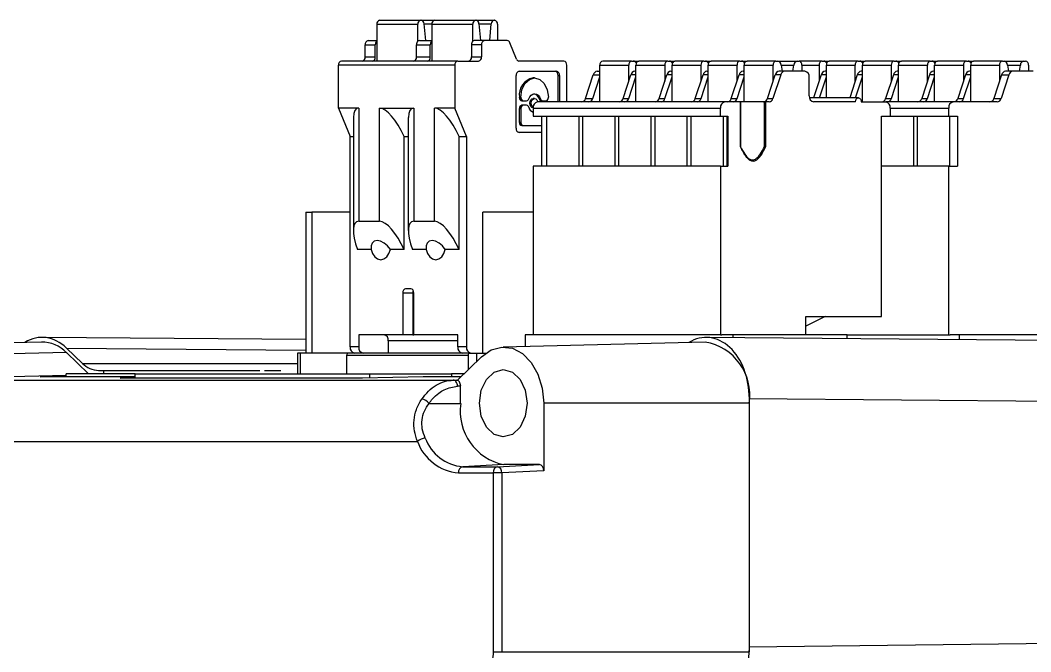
# Model space of a CAD drawing. Header units: millimetres. Extents: x 15 to 1184, y 5 to 836.
# Drawn here: x 175.46 to 185.36, y 719.74 to 725.92 of the extents above; entities that cross this region are included whole.
import ezdxf

# ---------------------------------------------------------------- set-up
doc = ezdxf.new("R2010")
doc.units = ezdxf.units.MM

msp = doc.modelspace()

# ---------------------------------------------------------------- linework, layer by layer
at = {"color": 7, "linetype": 'Continuous', "lineweight": 25}
for p, q in [((178.9834, 725.9246), (179.3864, 725.9246)), ((179.3864, 725.9246), (179.3899, 725.9246)), ((179.3899, 725.9246), (179.5222, 725.9246)), ((179.5222, 725.9246), (179.9252, 725.9246)), ((179.9252, 725.9246), (179.9287, 725.9246)), ((179.9287, 725.9246), (180.1056, 725.9246)), ((180.1056, 725.9246), (180.1091, 725.9246)), ((178.9551, 725.8846), (179.3581, 725.8846)), ((178.9551, 725.8846), (178.9551, 725.7193)), ((179.3581, 725.7193), (179.3581, 725.8846)), ((179.4179, 725.8899), (179.4333, 725.7246)), ((179.4939, 725.8846), (179.897, 725.8846)), ((179.4939, 725.8846), (179.4939, 725.7193)), ((179.897, 725.7193), (179.897, 725.8846)), ((179.9568, 725.8899), (179.9721, 725.7246)), ((180.0622, 725.7246), (180.0776, 725.8899)), ((180.1374, 725.8846), (180.1374, 725.7246)), ((178.8702, 725.7246), (178.9551, 725.7246)), ((178.9551, 725.7193), (178.9551, 725.5246)), ((179.3723, 725.7246), (179.4939, 725.7246)), ((179.4939, 725.7193), (179.4939, 725.5246)), ((180.0101, 725.7246), (179.9111, 725.7246)), ((180.2342, 725.7246), (180.0101, 725.7246)), ((178.8419, 725.6846), (178.9409, 725.6846)), ((178.8419, 725.5646), (178.8419, 725.6846)), ((178.9409, 725.5646), (178.9409, 725.6846)), ((179.344, 725.6846), (179.4798, 725.6846)), ((179.344, 725.5646), (179.344, 725.6846)), ((179.4798, 725.5646), (179.4798, 725.6846)), ((179.9818, 725.6846), (179.8828, 725.6846)), ((179.8828, 725.6846), (179.8828, 725.5646)), ((179.9818, 725.6846), (179.9818, 725.5646)), ((180.324, 725.5447), (180.2587, 725.7046)), ((179.7485, 725.5246), (178.6086, 725.5246)), ((178.8419, 725.5646), (178.9409, 725.5646)), ((179.344, 725.5646), (179.4798, 725.5646)), ((179.7485, 725.5246), (179.9535, 725.5246)), ((179.8828, 725.5646), (179.9818, 725.5646)), ((180.7879, 725.5247), (180.3485, 725.5247)), ((181.4526, 725.5247), (181.1697, 725.5247)), ((181.4526, 725.5247), (181.4688, 725.5247)), ((181.4688, 725.5247), (181.5233, 725.5247)), ((181.8061, 725.5247), (181.5233, 725.5247)), ((181.8061, 725.5247), (181.8224, 725.5247)), ((181.8224, 725.5247), (181.8769, 725.5247)), ((182.1597, 725.5247), (181.8769, 725.5247)), ((182.1597, 725.5247), (182.1759, 725.5247)), ((182.1759, 725.5247), (182.2304, 725.5247)), ((182.5132, 725.5247), (182.2304, 725.5247)), ((182.5132, 725.5247), (182.5295, 725.5247)), ((182.5295, 725.5247), (182.584, 725.5247)), ((182.8668, 725.5247), (182.584, 725.5247)), ((182.8668, 725.5247), (182.883, 725.5247)), ((182.883, 725.5247), (183.0769, 725.5247)), ((183.0769, 725.5247), (183.0931, 725.5247)), ((183.3179, 725.5247), (183.0931, 725.5247)), ((183.3179, 725.5247), (183.3342, 725.5247)), ((183.3342, 725.5247), (183.3886, 725.5247)), ((183.6715, 725.5247), (183.3886, 725.5247)), ((183.6715, 725.5247), (183.6877, 725.5247)), ((183.6877, 725.5247), (183.7422, 725.5247)), ((184.025, 725.5247), (183.7422, 725.5247)), ((184.025, 725.5247), (184.0413, 725.5247)), ((184.0413, 725.5247), (184.0958, 725.5247)), ((184.3786, 725.5247), (184.0958, 725.5247)), ((184.3786, 725.5247), (184.3948, 725.5247)), ((184.3948, 725.5247), (184.4493, 725.5247)), ((184.7321, 725.5247), (184.4493, 725.5247)), ((184.7321, 725.5247), (184.7484, 725.5247)), ((184.7484, 725.5247), (184.8029, 725.5247)), ((185.0857, 725.5247), (184.8029, 725.5247)), ((185.0857, 725.5247), (185.1019, 725.5247)), ((185.1019, 725.5247), (185.2958, 725.5247)), ((185.2958, 725.5247), (185.312, 725.5247)), ((178.5803, 725.0646), (178.5803, 725.4846)), ((179.7202, 725.4846), (178.5803, 725.4846)), ((179.7202, 725.4846), (179.7202, 725.0646)), ((180.351, 725.4246), (180.7157, 725.4246)), ((180.8162, 725.1247), (180.8162, 725.4847)), ((181.1154, 725.4247), (181.1415, 725.4247)), ((181.1415, 725.4847), (181.4243, 725.4847)), ((181.1415, 725.1247), (181.1415, 725.4847)), ((181.4243, 725.3284), (181.4243, 725.4847)), ((181.4831, 725.4247), (181.495, 725.4247)), ((181.495, 725.1247), (181.495, 725.4847)), ((181.495, 725.4847), (181.7779, 725.4847)), ((181.7779, 725.4847), (181.7779, 725.3284)), ((181.8366, 725.4247), (181.8486, 725.4247)), ((181.8486, 725.4847), (182.1314, 725.4847)), ((181.8486, 725.1247), (181.8486, 725.4847)), ((182.1314, 725.4847), (182.1314, 725.3284)), ((182.1902, 725.4247), (182.2021, 725.4247)), ((182.2021, 725.1247), (182.2021, 725.4847)), ((182.2021, 725.4847), (182.485, 725.4847)), ((182.485, 725.3284), (182.485, 725.4847)), ((182.5437, 725.4247), (182.5557, 725.4247)), ((182.5557, 725.1247), (182.5557, 725.4847)), ((182.5557, 725.4847), (182.8385, 725.4847)), ((182.8385, 725.3284), (182.8385, 725.4847)), ((182.9514, 725.4247), (182.8973, 725.4247)), ((182.9175, 725.4855), (182.9271, 725.4247)), ((183.1507, 725.4247), (182.9514, 725.4247)), ((183.0328, 725.4247), (183.0423, 725.4855)), ((183.1214, 725.4847), (183.1214, 725.4247)), ((183.2896, 725.4847), (183.2896, 725.3284)), ((183.3604, 725.4247), (183.3484, 725.4247)), ((183.3604, 725.1647), (183.3604, 725.4847)), ((183.3604, 725.4847), (183.6432, 725.4847)), ((183.6432, 725.3284), (183.6432, 725.4847)), ((183.7139, 725.4247), (183.702, 725.4247)), ((183.7139, 725.4847), (183.9968, 725.4847)), ((183.7139, 725.1247), (183.7139, 725.4847)), ((183.9968, 725.4847), (183.9968, 725.3284)), ((184.0675, 725.4247), (184.0555, 725.4247)), ((184.0675, 725.1247), (184.0675, 725.4847)), ((184.0675, 725.4847), (184.3503, 725.4847)), ((184.3503, 725.3284), (184.3503, 725.4847)), ((184.421, 725.4247), (184.4091, 725.4247)), ((184.421, 725.4847), (184.7039, 725.4847)), ((184.421, 725.1247), (184.421, 725.4847)), ((184.7039, 725.4847), (184.7039, 725.3284)), ((184.7746, 725.4247), (184.7626, 725.4247)), ((184.7746, 725.1247), (184.7746, 725.4847)), ((184.7746, 725.4847), (185.0574, 725.4847)), ((185.0574, 725.4847), (185.0574, 725.3284)), ((185.1869, 725.4247), (185.1162, 725.4247)), ((185.1364, 725.4855), (185.146, 725.4247)), ((185.3862, 725.4247), (185.1869, 725.4247)), ((185.2517, 725.4247), (185.2612, 725.4855)), ((185.3403, 725.4847), (185.3403, 725.4247)), ((180.3212, 724.8668), (180.3212, 725.3825)), ((180.5017, 725.3601), (180.4876, 725.3601)), ((180.7313, 725.1247), (180.7313, 725.3825)), ((180.7313, 725.3825), (180.7455, 725.3825)), ((180.7455, 725.3825), (180.7455, 725.1247)), ((181.0009, 725.1593), (181.0769, 725.39)), ((181.0716, 725.1593), (181.1415, 725.3713)), ((181.3685, 725.1593), (181.4446, 725.39)), ((181.4251, 725.1593), (181.495, 725.3713)), ((181.7221, 725.1593), (181.7982, 725.39)), ((181.7787, 725.1593), (181.8486, 725.3713)), ((182.0757, 725.1593), (182.1517, 725.39)), ((182.1322, 725.1593), (182.2021, 725.3713)), ((182.4292, 725.1593), (182.5053, 725.39)), ((182.4858, 725.1593), (182.5557, 725.3713)), ((182.7828, 725.1593), (182.8588, 725.39)), ((182.9129, 725.39), (182.8368, 725.1593)), ((182.9129, 725.39), (182.8588, 725.39)), ((183.1931, 725.1847), (183.1931, 725.3647)), ((183.31, 725.39), (183.2357, 725.1647)), ((183.2922, 725.1647), (183.3604, 725.3713)), ((183.6635, 725.39), (183.5892, 725.1647)), ((183.6458, 725.1647), (183.7139, 725.3713)), ((184.0171, 725.39), (183.941, 725.1593)), ((183.9976, 725.1593), (184.0675, 725.3713)), ((184.3706, 725.39), (184.2946, 725.1593)), ((184.3511, 725.1593), (184.421, 725.3713)), ((184.7242, 725.39), (184.6481, 725.1593)), ((184.7047, 725.1593), (184.7746, 725.3713)), ((185.0777, 725.39), (185.0017, 725.1593)), ((185.1484, 725.39), (185.0724, 725.1593)), ((185.0777, 725.39), (185.1484, 725.39)), ((180.353, 725.1673), (180.353, 725.1698)), ((180.353, 725.1698), (180.3672, 725.1698)), ((180.3672, 725.1673), (180.353, 725.1673)), ((180.3672, 725.1698), (180.3672, 725.1673)), ((180.3754, 725.1357), (180.3895, 725.1357)), ((180.3895, 725.1357), (180.4235, 725.1357)), ((180.5017, 725.1593), (180.4876, 725.1593)), ((182.3658, 725.1247), (180.5298, 725.1247)), ((180.5598, 725.1535), (180.5457, 725.1535)), ((180.5658, 725.1357), (180.5799, 725.1357)), ((180.5799, 725.1357), (180.6139, 725.1357)), ((180.6362, 725.1673), (180.6362, 725.1698)), ((181.0009, 725.1593), (181.0716, 725.1593)), ((181.3685, 725.1593), (181.4251, 725.1593)), ((181.7221, 725.1593), (181.7787, 725.1593)), ((182.0757, 725.1593), (182.1322, 725.1593)), ((182.5188, 725.1247), (182.3658, 725.1247)), ((182.4292, 725.1593), (182.4858, 725.1593)), ((182.5188, 724.6847), (182.5188, 725.1247)), ((182.5195, 725.1247), (182.5188, 725.1247)), ((182.5195, 725.1247), (182.5195, 724.6847)), ((182.7545, 725.1247), (182.5195, 725.1247)), ((182.7545, 724.6847), (182.7545, 725.1247)), ((182.7643, 725.1247), (182.7545, 725.1247)), ((182.7643, 725.1247), (182.7643, 724.6847)), ((182.7984, 725.1247), (182.7643, 725.1247)), ((182.7828, 725.1593), (182.8368, 725.1593)), ((183.6739, 725.1647), (183.1955, 725.1647)), ((183.6456, 725.1247), (183.2355, 725.1247)), ((183.7022, 725.1247), (183.9426, 725.1247)), ((183.941, 725.1593), (183.9976, 725.1593)), ((184.6013, 725.1247), (183.9426, 725.1247)), ((184.2946, 725.1593), (184.3511, 725.1593)), ((185.0339, 725.1247), (184.6013, 725.1247)), ((184.6481, 725.1593), (184.7047, 725.1593)), ((185.0017, 725.1593), (185.0724, 725.1593)), ((178.7783, 725.0646), (178.5803, 725.0646)), ((178.5803, 725.0646), (178.6935, 724.7875)), ((178.7783, 725.0646), (178.7783, 723.9564)), ((178.9834, 725.0646), (179.3171, 725.0646)), ((178.9834, 723.9564), (178.9834, 725.0646)), ((179.3171, 725.0646), (179.3171, 723.9564)), ((179.7202, 725.0646), (179.5222, 725.0646)), ((179.5222, 723.9564), (179.5222, 725.0646)), ((179.8333, 724.7875), (179.7202, 725.0646)), ((180.353, 724.9246), (180.353, 725.0599)), ((180.353, 725.0599), (180.3672, 725.0599)), ((180.3672, 725.0599), (180.3672, 724.9246)), ((180.3895, 725.0916), (180.3754, 725.0916)), ((180.4235, 725.0916), (180.3895, 725.0916)), ((180.4874, 725.0647), (182.3234, 725.0647)), ((180.4874, 725.0647), (180.4874, 724.9847)), ((182.3234, 724.9847), (182.3234, 725.0647)), ((183.9851, 725.0647), (183.9851, 724.9847)), ((184.5589, 724.9847), (184.5589, 725.0647)), ((178.7256, 724.9733), (178.7256, 723.8651)), ((179.2644, 724.9733), (179.2644, 723.8651)), ((180.3672, 724.9246), (180.353, 724.9246)), ((180.4874, 724.9847), (182.3234, 724.9847)), ((180.5722, 724.4947), (180.5722, 724.9847)), ((180.6175, 724.9847), (180.6175, 724.4947)), ((180.9371, 724.4947), (180.9371, 724.9847)), ((180.971, 724.9847), (180.971, 724.4947)), ((181.2907, 724.4947), (181.2907, 724.9847)), ((181.3246, 724.9847), (181.3246, 724.4947)), ((181.6443, 724.4947), (181.6443, 724.9847)), ((181.6781, 724.9847), (181.6781, 724.4947)), ((181.9978, 724.4947), (181.9978, 724.9847)), ((182.0317, 724.9847), (182.0317, 724.4947)), ((182.3234, 724.9847), (182.394, 724.9847)), ((182.3514, 724.4947), (182.3514, 724.9847)), ((182.3852, 724.9847), (182.3852, 724.4947)), ((182.394, 724.9847), (182.394, 724.4947)), ((183.9002, 724.9847), (183.9851, 724.9847)), ((183.9002, 723.0247), (183.9002, 724.9847)), ((183.9851, 724.9847), (184.5589, 724.9847)), ((184.2167, 724.4947), (184.2167, 724.9847)), ((184.2506, 724.9847), (184.2506, 724.4947)), ((184.5589, 724.9847), (184.6438, 724.9847)), ((184.5703, 724.4947), (184.5703, 724.9847)), ((184.6438, 724.9847), (184.6438, 724.4947)), ((180.5722, 724.8246), (180.351, 724.8246)), ((180.3754, 724.893), (180.3895, 724.893)), ((180.3895, 724.893), (180.5722, 724.893)), ((178.6935, 724.7875), (178.7256, 724.7875)), ((178.6935, 722.7247), (178.6935, 724.7875)), ((179.223, 723.6793), (179.223, 724.7875)), ((179.223, 724.7875), (179.2644, 724.7875)), ((179.7618, 724.7875), (179.8333, 724.7875)), ((179.7618, 723.6793), (179.7618, 724.7875)), ((179.8333, 724.7875), (179.8333, 722.7247)), ((182.5195, 724.6847), (182.5188, 724.6847)), ((182.7545, 724.6847), (182.7643, 724.6847)), ((180.4874, 724.4947), (180.4874, 722.8447)), ((182.3234, 724.4947), (180.4874, 724.4947)), ((182.3234, 724.4947), (182.3234, 722.8447)), ((182.3234, 724.4947), (182.394, 724.4947)), ((184.5589, 724.4947), (183.9002, 724.4947)), ((184.5589, 722.8447), (184.5589, 724.4947)), ((184.5589, 724.4947), (184.6438, 724.4947)), ((178.2601, 724.0447), (178.2601, 722.6647)), ((178.2601, 724.0447), (178.3187, 724.0447)), ((178.3187, 724.0447), (178.3187, 722.6647)), ((178.6935, 724.0447), (178.3187, 724.0447)), ((179.9959, 722.6647), (179.9959, 724.0447)), ((180.4874, 724.0447), (179.9959, 724.0447)), ((178.7783, 723.9564), (178.9834, 723.9564)), ((179.3171, 723.9564), (179.5222, 723.9564)), ((178.8998, 723.6793), (178.765, 723.6793)), ((179.223, 723.6793), (179.0881, 723.6793)), ((179.4386, 723.6793), (179.3038, 723.6793)), ((179.7618, 723.6793), (179.6269, 723.6793)), ((179.2096, 723.2547), (179.2096, 722.8447)), ((179.2096, 723.2547), (179.3086, 723.2547)), ((179.2888, 723.2947), (179.2379, 723.2947)), ((179.3086, 723.2547), (179.3086, 722.8447)), ((179.3171, 722.8447), (179.3171, 723.2547)), ((183.1577, 722.8447), (183.1577, 723.0247)), ((183.1577, 723.0247), (183.9002, 723.0247)), ((183.3473, 723.0247), (183.1577, 722.9271)), ((179.2096, 722.8447), (178.7783, 722.8447)), ((178.7783, 722.8447), (178.7783, 722.7247)), ((179.3086, 722.8447), (179.2096, 722.8447)), ((179.3086, 722.8447), (179.3171, 722.8447)), ((179.7485, 722.8447), (179.3171, 722.8447)), ((179.7485, 722.7247), (179.7485, 722.8447)), ((180.4096, 722.8447), (180.4096, 722.7297)), ((180.4874, 722.8447), (180.4096, 722.8447)), ((182.3234, 722.8447), (180.4874, 722.8447)), ((182.3234, 722.8447), (182.3375, 722.8447)), ((182.4461, 722.8447), (182.3375, 722.8447)), ((182.4461, 722.8165), (182.4461, 722.8447)), ((183.5633, 722.8447), (182.4461, 722.8447)), ((183.5633, 722.8447), (184.5589, 722.8447)), ((183.5633, 722.807), (183.5633, 722.8447)), ((184.5589, 722.8447), (184.573, 722.8447)), ((184.665, 722.8447), (184.573, 722.8447)), ((184.665, 722.7976), (184.665, 722.8447)), ((185.7822, 722.8447), (184.665, 722.8447)), ((175.6686, 722.7732), (173.6893, 722.7244)), ((178.2601, 722.7971), (175.6785, 722.8187)), ((179.0682, 722.7847), (179.0682, 722.6647)), ((182.174, 722.7732), (180.1947, 722.7244)), ((187.9287, 722.7699), (182.1839, 722.8187)), ((175.9152, 722.6696), (173.9158, 722.6292)), ((175.9152, 722.7143), (176.0706, 722.5643)), ((175.9152, 722.6696), (176.1297, 722.4625)), ((178.1798, 722.6647), (178.1798, 722.4625)), ((178.2091, 722.6647), (178.1798, 722.6647)), ((178.6758, 722.6647), (178.2091, 722.6647)), ((178.6616, 722.6447), (179.851, 722.6447)), ((178.6616, 722.4625), (178.6616, 722.6447)), ((179.8651, 722.6647), (178.6758, 722.6647)), ((178.7783, 722.7247), (178.6935, 722.7247)), ((179.8333, 722.7247), (179.7485, 722.7247)), ((179.851, 722.6447), (179.851, 722.503)), ((179.8651, 722.6647), (179.9358, 722.6647)), ((179.9358, 722.6647), (180.025, 722.6647)), ((179.7455, 722.4011), (179.9818, 722.6292)), ((175.911, 722.4443), (174.1521, 722.4011)), ((175.911, 722.4325), (175.911, 722.4625)), ((176.5868, 722.4625), (175.911, 722.4625)), ((176.23, 722.4947), (176.2804, 722.4947)), ((176.2804, 722.4625), (176.2804, 722.4947)), ((176.2804, 722.4947), (177.8081, 722.4947)), ((176.5868, 722.4179), (176.5868, 722.4625)), ((176.5868, 722.4625), (178.8834, 722.4625)), ((177.8556, 722.4947), (178.0154, 722.4947)), ((178.1789, 722.4947), (178.1798, 722.4947)), ((178.8834, 722.4625), (178.8834, 722.4195)), ((178.8834, 722.4625), (179.6867, 722.4625)), ((179.6867, 722.4625), (179.6867, 722.4325)), ((179.8091, 722.4625), (179.6867, 722.4625)), ((174.1351, 722.4004), (179.7053, 722.4004)), ((175.6581, 722.4325), (175.911, 722.4388)), ((176.5868, 722.4325), (175.6581, 722.4325)), ((176.4399, 722.4179), (176.5868, 722.4215)), ((178.8158, 722.4179), (176.4399, 722.4179)), ((179.4095, 722.4325), (178.8158, 722.4179)), ((179.778, 722.4325), (179.4095, 722.4325)), ((179.7195, 722.4007), (179.7346, 722.4011)), ((179.7346, 722.4011), (179.7455, 722.4011)), ((179.7772, 722.3414), (179.7464, 722.3404)), ((179.7772, 722.1723), (179.7772, 722.3414)), ((179.4672, 722.1723), (179.7772, 722.1723)), ((180.5912, 722.174), (180.5912, 721.5123)), ((182.6056, 722.174), (180.5912, 722.174)), ((182.6056, 722.2187), (182.6056, 719.7846)), ((182.6056, 722.2187), (188.3515, 722.1699)), ((182.6056, 722.174), (182.6056, 719.7399)), ((173.6531, 721.8005), (179.3535, 721.8005)), ((180.2015, 721.5723), (179.797, 721.5524)), ((180.1372, 721.5524), (180.549, 721.5723)), ((180.549, 721.5723), (180.2015, 721.5723)), ((179.756, 721.4924), (180.0962, 721.4924)), ((179.797, 721.5524), (180.1372, 721.5524)), ((180.0962, 721.4924), (180.0962, 719.7401)), ((180.1804, 721.4924), (180.0962, 721.4924)), ((180.5912, 721.5123), (180.1804, 721.4924)), ((180.1804, 721.4924), (180.1804, 719.7399)), ((188.3515, 719.8562), (182.6056, 719.7846)), ((180.1804, 719.7399), (182.6056, 719.7399))]:
    msp.add_line(p, q, dxfattribs=at)
at = {"color": 8, "linetype": 'Continuous', "lineweight": 25}
for p, q in [((179.4179, 725.8899), (179.4941, 725.8899)), ((179.9568, 725.8899), (180.0776, 725.8899)), ((182.9175, 725.4855), (183.0423, 725.4855)), ((183.1214, 725.4847), (183.2896, 725.4847)), ((185.1364, 725.4855), (185.2612, 725.4855)), ((181.0769, 725.39), (181.1415, 725.39)), ((181.495, 725.39), (181.4446, 725.39)), ((181.8486, 725.39), (181.7982, 725.39)), ((182.2021, 725.39), (182.1517, 725.39)), ((182.5557, 725.39), (182.5053, 725.39)), ((183.3604, 725.39), (183.31, 725.39)), ((183.7139, 725.39), (183.6635, 725.39)), ((184.0675, 725.39), (184.0171, 725.39)), ((184.421, 725.39), (184.3706, 725.39)), ((184.7746, 725.39), (184.7242, 725.39)), ((183.9851, 725.0647), (184.5589, 725.0647)), ((179.7485, 722.7847), (179.0682, 722.7847)), ((175.9152, 722.7143), (178.2601, 722.6947)), ((178.2091, 722.4625), (178.2091, 722.6647)), ((179.9358, 722.5849), (179.9358, 722.6647)), ((176.0706, 722.5643), (178.1798, 722.5643)), ((179.7053, 722.4004), (179.7195, 722.4007)), ((179.7346, 722.4011), (179.7346, 722.4011))]:
    msp.add_line(p, q, dxfattribs=at)
at = {"color": 7, "linetype": 'Continuous', "lineweight": 25, "flags": 128}
for points in [[(180.3672, 725.1698), (180.3774, 725.2426), (180.4066, 725.3043), (180.4502, 725.3456), (180.5017, 725.3601), (180.5532, 725.3456), (180.5968, 725.3043), (180.626, 725.2426), (180.6362, 725.1698)], [(180.4436, 725.1535), (180.4536, 725.1746), (180.4674, 725.191), (180.4839, 725.2014), (180.5017, 725.205), (180.5195, 725.2014), (180.536, 725.191), (180.5498, 725.1746), (180.5598, 725.1535)], [(180.4876, 725.0679), (180.4752, 725.0714), (180.4647, 725.0813), (180.4577, 725.0961), (180.4553, 725.1136), (180.4577, 725.1311), (180.4647, 725.1459), (180.4752, 725.1558), (180.4876, 725.1593)], [(180.4877, 725.0724), (180.4789, 725.0813), (180.4719, 725.0961), (180.4694, 725.1136), (180.4719, 725.1311), (180.4789, 725.1459), (180.4893, 725.1558), (180.5017, 725.1593), (180.5141, 725.1558), (180.5245, 725.1459), (180.5315, 725.1311), (180.533, 725.1247)], [(183.6456, 725.1247), (183.6478, 725.14), (183.6539, 725.1529), (183.6631, 725.1616), (183.6739, 725.1647), (183.6848, 725.1616), (183.6939, 725.1529), (183.7001, 725.14), (183.7022, 725.1247)], [(179.0881, 723.6793), (179.0604, 723.7141), (179.0273, 723.7418), (178.9922, 723.7597), (178.9586, 723.7659), (178.9301, 723.7597), (178.9096, 723.7418), (178.8991, 723.7141), (178.8998, 723.6793)], [(179.6269, 723.6793), (179.5992, 723.7141), (179.5661, 723.7418), (179.531, 723.7597), (179.4974, 723.7659), (179.4689, 723.7597), (179.4484, 723.7418), (179.4379, 723.7141), (179.4386, 723.6793)], [(178.8998, 723.6793), (178.9133, 723.6391), (178.9351, 723.6071), (178.9629, 723.5864), (178.994, 723.5793), (179.025, 723.5864), (179.0528, 723.6071), (179.0746, 723.6391), (179.0881, 723.6793)], [(179.4386, 723.6793), (179.4521, 723.6391), (179.4739, 723.6071), (179.5018, 723.5864), (179.5328, 723.5793), (179.5638, 723.5864), (179.5917, 723.6071), (179.6134, 723.6391), (179.6269, 723.6793)], [(179.982, 722.6287), (180.0762, 722.6952), (180.1795, 722.7236), (180.2844, 722.7119), (180.3833, 722.6608), (180.4688, 722.5741), (180.5349, 722.4582), (180.5765, 722.3215), (180.5908, 722.174)], [(180.1944, 721.844), (180.1051, 721.8691), (180.0294, 721.9407), (179.9788, 722.0477), (179.9611, 722.174), (179.9788, 722.3003), (180.0294, 722.4073), (180.1051, 722.4789), (180.1944, 722.504), (180.2837, 722.4789), (180.3594, 722.4073), (180.41, 722.3003), (180.4278, 722.174), (180.41, 722.0477), (180.3594, 721.9407), (180.2837, 721.8691), (180.1944, 721.844)]]:
    msp.add_lwpolyline(points, dxfattribs=at)
at = {"color": 7, "linetype": 'Continuous', "lineweight": 25}
for centre, radius, start, end in [((178.9904, 725.8896), 0.0357, 101.42175, 188.04947), ((179.3935, 725.8896), 0.0357, 101.42175, 188.04947), ((179.3841, 725.8912), 0.0339, 357.68325, 80.07527), ((179.5293, 725.8896), 0.0357, 101.42175, 188.04947), ((179.9323, 725.8896), 0.0357, 101.42175, 188.04947), ((179.9229, 725.8912), 0.0339, 357.68325, 80.07527), ((180.1114, 725.8912), 0.0339, 99.92473, 182.31675), ((180.102, 725.8896), 0.0357, 351.95053, 78.57825), ((178.8773, 725.6896), 0.0357, 101.42175, 188.04947), ((178.9858, 725.6865), 0.0449, 133.17695, 182.40775), ((179.3889, 725.6865), 0.0449, 133.17695, 182.40775), ((179.3727, 725.7023), 0.0224, 90.98354, 130.5236), ((179.5246, 725.6865), 0.0449, 133.17695, 182.40775), ((179.9277, 725.6865), 0.0449, 133.17695, 182.40775), ((179.9115, 725.7023), 0.0224, 90.98354, 130.5236), ((180.0172, 725.6896), 0.0357, 101.42175, 188.04947), ((180.2315, 725.6964), 0.0284, 16.92966, 84.60729), ((178.6157, 725.4896), 0.0357, 101.42175, 188.04947), ((178.8066, 725.5596), 0.0357, 281.42175, 8.04947), ((178.9056, 725.5596), 0.0357, 281.42175, 8.04947), ((179.3086, 725.5596), 0.0357, 281.42175, 8.04947), ((179.4444, 725.5596), 0.0357, 281.42175, 8.04947), ((179.7555, 725.4896), 0.0357, 101.42175, 188.04947), ((179.8475, 725.5596), 0.0357, 281.42175, 8.04947), ((179.9464, 725.5596), 0.0357, 281.42175, 8.04947), ((180.3511, 725.5529), 0.0284, 196.92966, 264.60729), ((180.7808, 725.4897), 0.0357, 351.95053, 78.57825), ((181.1768, 725.4897), 0.0357, 101.42175, 188.04947), ((181.4597, 725.4897), 0.0357, 101.42175, 188.04947), ((181.4658, 725.4902), 0.0346, 21.24107, 85.06649), ((181.5304, 725.4897), 0.0357, 101.42175, 188.04947), ((181.8132, 725.4897), 0.0357, 101.42175, 188.04947), ((181.8194, 725.4902), 0.0346, 21.23219, 85.06571), ((181.8839, 725.4897), 0.0357, 101.42175, 188.04947), ((182.1668, 725.4897), 0.0357, 101.42175, 188.04947), ((182.1729, 725.4902), 0.0346, 21.23154, 85.06566), ((182.2375, 725.4897), 0.0357, 101.42175, 188.04947), ((182.5203, 725.4897), 0.0357, 101.42175, 188.04947), ((182.5265, 725.4902), 0.0346, 21.23689, 85.06613), ((182.591, 725.4897), 0.0357, 101.42175, 188.04947), ((182.8739, 725.4897), 0.0357, 101.42175, 188.04947), ((182.8767, 725.4843), 0.0409, 1.66742, 81.09506), ((183.0832, 725.4843), 0.0409, 98.90494, 178.33258), ((183.086, 725.4897), 0.0357, 351.95053, 78.57825), ((183.325, 725.4897), 0.0357, 101.42175, 188.04947), ((183.3312, 725.4902), 0.0346, 21.22663, 85.06523), ((183.3957, 725.4897), 0.0357, 101.42175, 188.04947), ((183.6786, 725.4897), 0.0357, 101.42175, 188.04947), ((183.6847, 725.4902), 0.0346, 21.24528, 85.06686), ((183.7493, 725.4897), 0.0357, 101.42175, 188.04947), ((184.0321, 725.4897), 0.0357, 101.42175, 188.04947), ((184.0383, 725.4902), 0.0346, 21.23713, 85.06615), ((184.1028, 725.4897), 0.0357, 101.42175, 188.04947), ((184.3857, 725.4897), 0.0357, 101.42175, 188.04947), ((184.3917, 725.49), 0.0348, 19.88259, 84.94755), ((184.4564, 725.4897), 0.0357, 101.42175, 188.04947), ((184.7392, 725.4897), 0.0357, 101.42175, 188.04947), ((184.7454, 725.4902), 0.0346, 21.22799, 85.06535), ((184.8099, 725.4897), 0.0357, 101.42175, 188.04947), ((185.0928, 725.4897), 0.0357, 101.42175, 188.04947), ((185.0956, 725.4843), 0.0409, 1.66742, 81.09506), ((185.3021, 725.4843), 0.0409, 98.90494, 178.33258), ((185.3049, 725.4897), 0.0357, 351.95053, 78.57825), ((180.3585, 725.3878), 0.0376, 101.42175, 188.04947), ((180.6941, 725.3878), 0.0376, 351.95053, 78.57825), ((180.7082, 725.3878), 0.0376, 351.95053, 78.57825), ((181.1203, 725.3805), 0.0444, 96.36749, 167.66727), ((181.488, 725.3805), 0.0444, 96.36749, 167.66727), ((181.8416, 725.3805), 0.0444, 96.36749, 167.66727), ((182.1951, 725.3805), 0.0444, 96.36749, 167.66727), ((182.5487, 725.3805), 0.0444, 96.36749, 167.66727), ((182.9022, 725.3805), 0.0444, 96.36749, 167.66727), ((182.9563, 725.3805), 0.0444, 96.36749, 167.66727), ((183.1401, 725.3722), 0.0536, 351.95053, 78.57825), ((183.3533, 725.3805), 0.0444, 96.36749, 167.66727), ((183.7069, 725.3805), 0.0444, 96.36749, 167.66727), ((184.0605, 725.3805), 0.0444, 96.36749, 167.66727), ((184.414, 725.3805), 0.0444, 96.36749, 167.66727), ((184.7676, 725.3805), 0.0444, 96.36749, 167.66727), ((185.1211, 725.3805), 0.0444, 96.36749, 167.66727), ((185.1918, 725.3805), 0.0444, 96.36749, 167.66727), ((180.5212, 725.1936), 0.1698, 101.42175, 188.04947), ((180.381, 725.1633), 0.0282, 171.95053, 258.57825), ((180.3951, 725.1633), 0.0282, 171.95053, 258.57825), ((180.421, 725.1588), 0.0232, 276.19236, 346.86863), ((180.5404, 725.0722), 0.0536, 101.42175, 188.04947), ((180.4783, 725.137), 0.0694, 13.77023, 76.36627), ((180.5683, 725.1588), 0.0232, 193.13137, 263.80764), ((180.5824, 725.1588), 0.0232, 193.13137, 263.80764), ((180.6083, 725.1633), 0.0282, 281.42175, 8.04947), ((180.9575, 725.1688), 0.0444, 276.36749, 347.66727), ((181.0282, 725.1688), 0.0444, 276.36749, 347.66727), ((181.3252, 725.1688), 0.0444, 276.36749, 347.66727), ((181.3817, 725.1688), 0.0444, 276.36749, 347.66727), ((181.6787, 725.1688), 0.0444, 276.36749, 347.66727), ((181.7353, 725.1688), 0.0444, 276.36749, 347.66727), ((182.0323, 725.1688), 0.0444, 276.36749, 347.66727), ((182.0888, 725.1688), 0.0444, 276.36749, 347.66727), ((182.3764, 725.0722), 0.0536, 101.42175, 188.04947), ((182.3858, 725.1688), 0.0444, 276.36749, 347.66727), ((182.4424, 725.1688), 0.0444, 276.36749, 347.66727), ((182.7394, 725.1688), 0.0444, 276.36749, 347.66727), ((182.7935, 725.1688), 0.0444, 276.36749, 347.66727), ((183.2461, 725.1772), 0.0536, 171.95053, 258.57825), ((183.8976, 725.1688), 0.0444, 276.36749, 347.66727), ((183.932, 725.0722), 0.0536, 351.95053, 78.57825), ((183.9542, 725.1688), 0.0444, 276.36749, 347.66727), ((184.2512, 725.1688), 0.0444, 276.36749, 347.66727), ((184.3078, 725.1688), 0.0444, 276.36749, 347.66727), ((184.6119, 725.0722), 0.0536, 101.42175, 188.04947), ((184.6047, 725.1688), 0.0444, 276.36749, 347.66727), ((184.6613, 725.1688), 0.0444, 276.36749, 347.66727), ((184.9583, 725.1688), 0.0444, 276.36749, 347.66727), ((185.029, 725.1688), 0.0444, 276.36749, 347.66727), ((180.381, 725.0639), 0.0282, 101.42175, 188.04947), ((180.3951, 725.0639), 0.0282, 101.42175, 188.04947), ((180.421, 725.0685), 0.0232, 13.13137, 83.80764), ((180.5133, 725.0917), 0.072, 194.44284, 248.91433), ((180.381, 724.9207), 0.0282, 171.95053, 258.57825), ((180.3951, 724.9207), 0.0282, 171.95053, 258.57825), ((180.3585, 724.8615), 0.0376, 171.95053, 258.57825), ((179.245, 723.2597), 0.0357, 101.42175, 188.04947), ((179.2818, 723.2597), 0.0357, 351.95053, 78.57825), ((179.3614, 723.255), 0.0527, 156.86006, 180.37172), ((179.0152, 722.7922), 0.0536, 351.95053, 78.57825), ((175.6714, 722.4368), 0.3365, 43.64572, 90.47865), ((182.0823, 722.2525), 0.5288, 351.46595, 80.00863), ((178.6793, 722.6472), 0.0179, 101.42175, 188.04947), ((178.7465, 722.7172), 0.0536, 171.95053, 258.57825), ((178.8313, 722.7172), 0.0536, 171.95053, 258.57825), ((179.8015, 722.7172), 0.0536, 171.95053, 258.57825), ((179.8863, 722.7172), 0.0536, 171.95053, 258.57825), ((179.8687, 722.6472), 0.0179, 101.42175, 188.04947), ((176.2357, 722.725), 0.2304, 224.23334, 268.59218), ((179.3819, 722.1073), 0.1072, 37.34685, 82.73754), ((180.3076, 722.0973), 0.5356, 171.95052, 258.57825), ((179.4414, 721.7011), 0.1327, 94.95469, 131.48274), ((179.7953, 721.9608), 0.47, 199.93915, 265.20008), ((179.8328, 721.9794), 0.4286, 199.93915, 265.20008), ((179.8099, 721.4995), 0.0544, 103.79157, 187.55439), ((180.1502, 721.4995), 0.0544, 103.79157, 187.55439), ((180.1257, 721.4986), 0.055, 353.52393, 77.96679)]:
    msp.add_arc(centre, radius, start, end, dxfattribs=at)
for centre, major_axis, ratio, start_param, end_param in [((178.9056, 724.7529), (-0.146, 0.3077), 0.341999, 6.12231, 6.907708), ((179.1106, 724.7529), (-0.146, 0.3077), 0.341999, 4.662855, 6.12231), ((179.4444, 724.7529), (-0.146, 0.3077), 0.341999, 6.12231, 6.907708), ((179.6495, 724.7529), (-0.146, 0.3077), 0.341999, 4.662855, 6.12231), ((178.9056, 723.6446), (-0.146, 0.3077), 0.341999, 6.12231, 7.581765), ((179.1106, 723.6446), (-0.146, 0.3077), 0.341999, 4.662855, 6.12231), ((179.4444, 723.6446), (-0.146, 0.3077), 0.341999, 6.12231, 7.581765), ((179.6495, 723.6446), (-0.146, 0.3077), 0.341999, 4.662855, 6.12231), ((175.676, 722.2187), (0, 0.6), 0.707121, 5.684196, 6.691865), ((182.1814, 722.2187), (0, 0.6), 0.707121, 4.712493, 6.691968), ((179.7348, 722.3411), (0.0001, 0.06), 0.70743, 4.718026, 6.287705), ((180.5488, 721.5123), (0.0001, 0.06), 0.706783, 4.713606, 6.279149), ((182.1814, 719.7847), (-0.0001, 0.6), 0.707107, 3.141517, 4.712237)]:
    msp.add_ellipse(centre, major_axis=major_axis, ratio=ratio, start_param=start_param, end_param=end_param, dxfattribs=at)
for points, knots in [([(182.7643, 724.6847), (182.7499, 724.6568), (182.7259, 724.6103), (182.6883, 724.562), (182.6562, 724.5417), (182.6276, 724.5415), (182.5993, 724.5589), (182.56, 724.6046), (182.5358, 724.6516), (182.5188, 724.6847)], [0, 0, 0, 0, 0.22311, 0.371888, 0.459489, 0.538423, 0.625591, 0.736861, 1, 1, 1, 1]), ([(182.5195, 724.6847), (182.5331, 724.6596), (182.5559, 724.6174), (182.5919, 724.5739), (182.6229, 724.5556), (182.6524, 724.5554), (182.6844, 724.5761), (182.7198, 724.6206), (182.7416, 724.661), (182.7545, 724.6847)], [0, 0, 0, 0, 0.217829, 0.367476, 0.457816, 0.540102, 0.649093, 0.79379, 1, 1, 1, 1]), ([(179.7464, 722.3404), (179.7457, 722.3489), (179.7441, 722.3665), (179.7329, 722.3866), (179.7191, 722.3984), (179.7098, 722.3997), (179.7053, 722.4004)], [0, 0, 0, 0, 0.270191, 0.562265, 0.789588, 1, 1, 1, 1]), ([(179.4672, 722.1723), (179.4785, 722.1875), (179.5074, 722.2263), (179.5574, 722.2716), (179.6377, 722.3237), (179.7017, 722.3335), (179.7464, 722.3404)], [0, 0, 0, 0, 0.152155, 0.388456, 0.572295, 1, 1, 1, 1]), ([(179.3535, 721.8005), (179.3421, 721.8338), (179.3191, 721.9012), (179.3165, 722.0094), (179.3386, 722.1182), (179.3762, 722.1813), (179.3955, 722.2137)], [0, 0, 0, 0, 0.238361, 0.480993, 0.733275, 1, 1, 1, 1]), ([(179.4299, 721.8333), (179.4186, 721.8629), (179.3964, 721.9207), (179.3958, 722.0122), (179.4184, 722.0991), (179.4507, 722.1476), (179.4672, 722.1723)], [0, 0, 0, 0, 0.25661, 0.5015, 0.745588, 1, 1, 1, 1]), ([(180.0962, 719.7401), (180.0911, 719.6771), (180.0807, 719.551), (180.002, 719.3919), (179.8895, 719.2807), (179.8004, 719.2661), (179.7559, 719.2588)], [0, 0, 0, 0, 0.249831, 0.500186, 0.750446, 1, 1, 1, 1]), ([(180.0962, 719.7401), (180.1032, 719.7401), (180.1171, 719.7401), (180.142, 719.74), (180.1641, 719.74), (180.1749, 719.74), (180.1804, 719.7399)], [0, 0, 0, 0, 0.279876, 0.559203, 0.779249, 1, 1, 1, 1])]:
    msp.add_open_spline(points, degree=3, knots=knots, dxfattribs=at)
msp.add_open_spline([(179.3955, 722.2137), (179.4168, 722.2409), (179.4594, 722.2953), (179.5362, 722.3529), (179.6188, 722.3915), (179.6765, 722.3974), (179.7053, 722.4004)], degree=3, dxfattribs=at)

doc.saveas('drawing.dxf')
